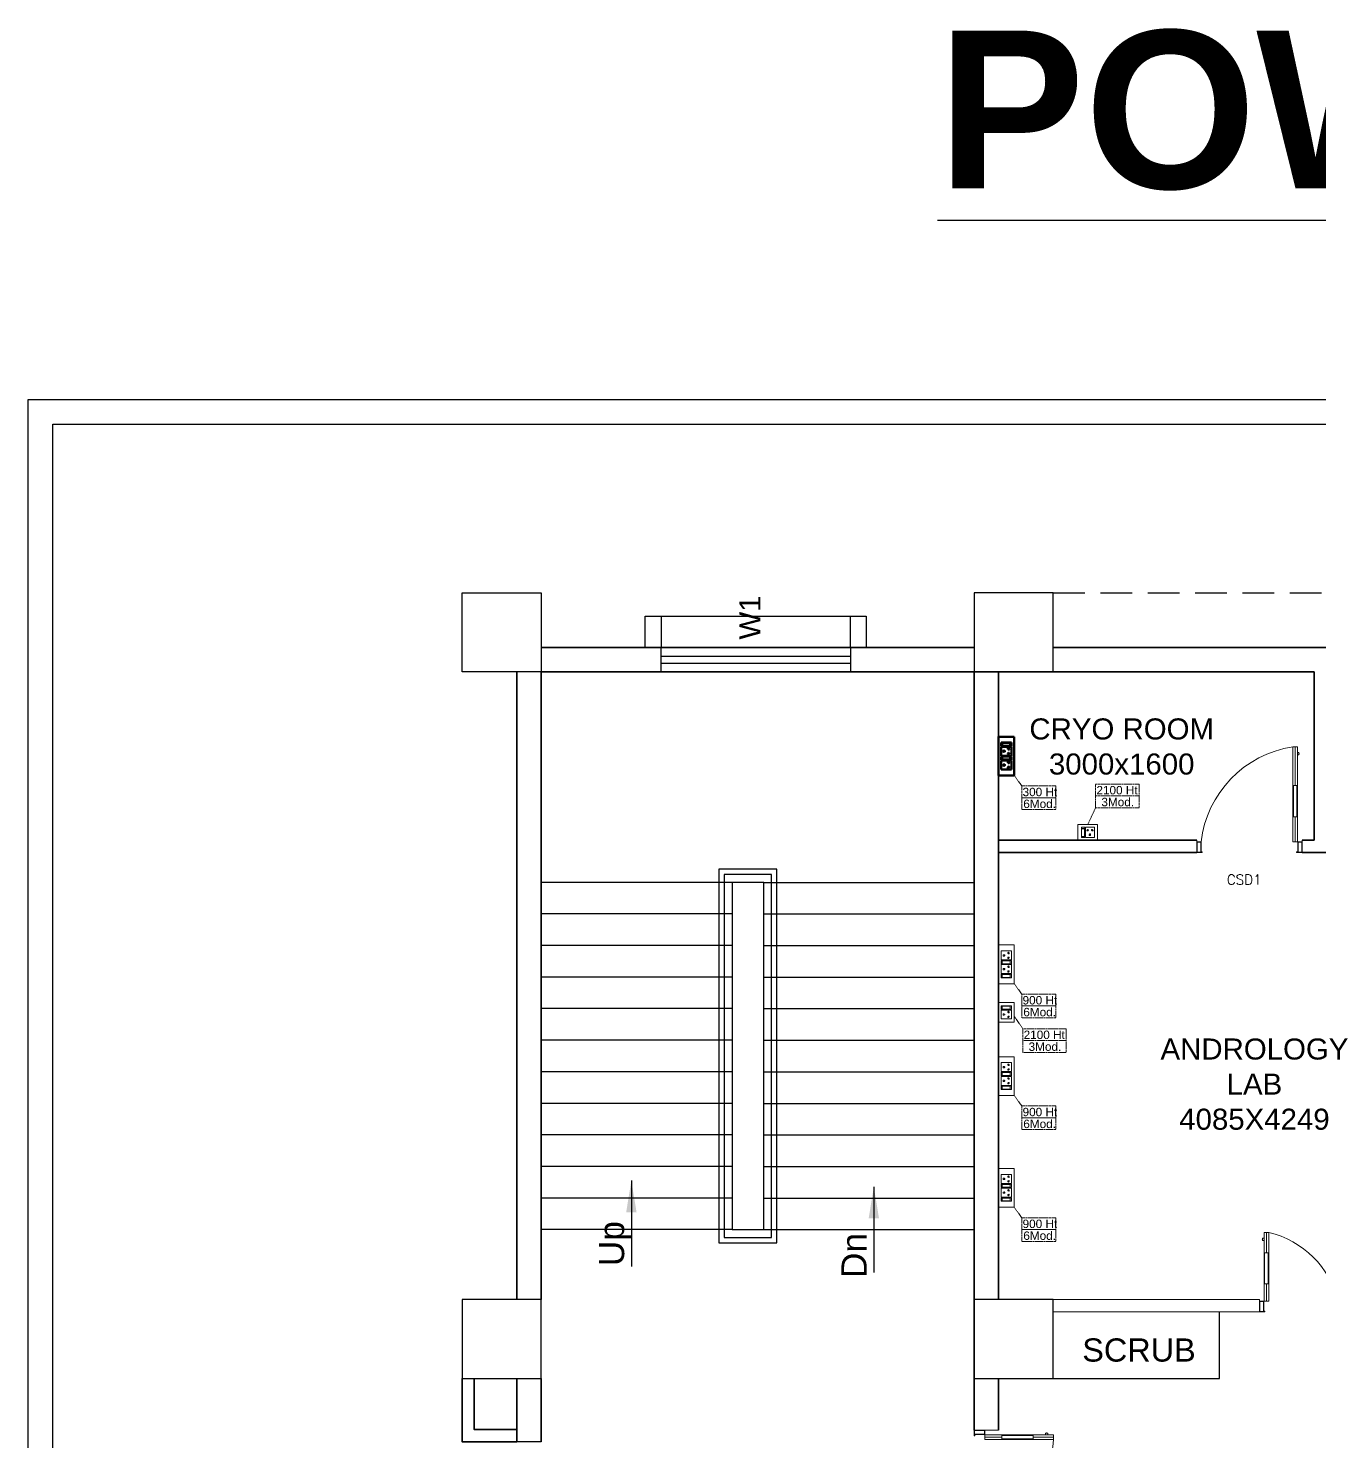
# Model space of a CAD drawing. Extents: x 3550807 to 4078732, y -628171 to -515859.
# Drawn here: x 3658105 to 3670375, y -529289 to -515859 of the extents above; entities that cross this region are included whole.
import ezdxf
from ezdxf.enums import TextEntityAlignment as Align

# ---------------------------------------------------------------- set-up
doc = ezdxf.new("R2010")
doc.units = 0
doc.header["$LTSCALE"] = 6
doc.header["$MEASUREMENT"] = 0
for name, pattern in [('1', [0]), ('DASHED2', [0.375, 0.25, -0.125]), ('HIDDEN', [0.375, 0.25, -0.125])]:
    doc.linetypes.add(name, pattern=pattern)
doc.layers.get('0').update_dxf_attribs({"linetype": 'CONTINUOUS'})
for name, color, linetype, lineweight in [('1200 Door', 144, 'CONTINUOUS', 5), ('Double Leaf Door', 4, 'CONTINUOUS', 18), ('ELE-2NOS OF 6-16 RAW POWER SOCKET', 1, 'CONTINUOUS', 20), ('ELE. 2N0S OF 6-16 UPS SOCKETS', 191, 'CONTINUOUS', 15), ('Single Leaf Door', 4, 'CONTINUOUS', 18), ('WALL', 10, 'CONTINUOUS', 35)]:
    doc.layers.add(name, color=color, linetype=linetype, lineweight=lineweight)
for name, color, linetype in [('BLOCK HACTH', 10, 'CONTINUOUS'), ('Chajja', 7, 'CONTINUOUS'), ('COL', 5, 'CONTINUOUS'), ('DIM', 7, 'CONTINUOUS'), ('furniture', 33, 'CONTINUOUS'), ('JOINERY', 7, 'CONTINUOUS'), ('Railing', 21, 'CONTINUOUS'), ('Staircase', 7, 'CONTINUOUS'), ('TEXT', 5, 'CONTINUOUS'), ('TITLE', 7, 'CONTINUOUS'), ('walls', 1, 'CONTINUOUS'), ('Window', 161, 'CONTINUOUS')]:
    doc.layers.add(name, color=color, linetype=linetype)
doc.layers.add('CFT_LOOPING', color=7, linetype='1', lineweight=0, true_color=0xd6d600)
doc.layers.add('ELE-6A AC SOCKET', color=7, linetype='CONTINUOUS', true_color=0x00ceb6)
doc.styles.add('ARI', font='arial.ttf')
doc.styles.add('ARIAL', font='arial.ttf')
doc.styles.add('ROMANS', font='romans.shx')
doc.styles.get("Standard").update_dxf_attribs({"font": 'SIMPLEX'})
doc.dimstyles.new('int. dim', dxfattribs={"dimtxt": 900, "dimasz": 450, "dimexe": 150, "dimexo": 150, "dimgap": 150, "dimtad": 0, "dimdec": 0, "dimzin": 12, "dimdsep": 46, "dimtxsty": 'ARI', "dimblk": 'ARCHTICK', "dimcen": 1.5, "dimdle": 150, "dimclrd": 256, "dimclre": 256, "dimclrt": 7, "dimazin": 0, "dimtfac": 1, "dimtdec": 0, "dimtix": 1, "dimtmove": 2, "dimatfit": 3, "dimfxl": 0, "dimtolj": 1, "dimtzin": 0, "dimlwd": -1, "dimlwe": -1, "dimarcsym": 0})

# ---------------------------------------------------------------- blocks, each defined once
blk = doc.blocks.new('_ArchTick')
at = {"color": 0, "linetype": 'ByBlock', "const_width": 0.15}
blk.add_lwpolyline([(-0.5, -0.5), (0.5, 0.5)], dxfattribs=at)
blk = doc.blocks.new('1500x2100x100 DD')
at = {"layer": 'Double Leaf Door'}
for points in [[(49, 264), (54, 264), (54, 560), (49, 560)], [(93, 560), (88, 560), (88, 264), (93, 264)], [(1407, 560), (1412, 560), (1412, 264), (1407, 264)], [(1451, 264), (1446, 264), (1446, 560), (1451, 560)]]:
    blk.add_hatch(color=6, dxfattribs=at).paths.add_polyline_path(points)
at = {"layer": 'Double Leaf Door', "color": 8}
for p, q in [((35, 697), (35, 679)), ((49, 699), (37, 699)), ((37, 677), (49, 677)), ((49, 100), (49, 754)), ((49, 754), (93, 754)), ((49, 699), (49, 677)), ((71, 560), (71, 754)), ((93, 754), (93, 100)), ((1451, 754), (1407, 754)), ((1407, 754), (1407, 100)), ((1429, 560), (1429, 754)), ((1451, 100), (1451, 754)), ((1451, 699), (1463, 699)), ((1451, 699), (1451, 677)), ((1463, 677), (1451, 677)), ((1465, 697), (1465, 679)), ((71, 100), (71, 264)), ((1429, 100), (1429, 264)), ((5, 100), (5, 0)), ((45, 100), (5, 100)), ((5, 0), (45, 0)), ((7, 98), (7, 2)), ((43, 98), (7, 98)), ((7, 2), (45, 2)), ((43, 3), (43, 98)), ((55, 3), (43, 3)), ((45, 5), (45, 100)), ((57, 5), (45, 5)), ((45, 2), (55, 2)), ((45, 0), (57, 0)), ((93, 100), (49, 100)), ((55, 2), (55, 3)), ((57, 0), (57, 5)), ((1407, 100), (1451, 100)), ((1443, 0), (1443, 5)), ((1443, 5), (1455, 5)), ((1455, 0), (1443, 0)), ((1445, 2), (1445, 3)), ((1445, 3), (1457, 3)), ((1455, 2), (1445, 2)), ((1455, 5), (1455, 100)), ((1455, 100), (1495, 100)), ((1493, 2), (1455, 2)), ((1495, 0), (1455, 0)), ((1457, 3), (1457, 98)), ((1457, 98), (1493, 98)), ((1493, 98), (1493, 2)), ((1495, 100), (1495, 0))]:
    blk.add_line(p, q, dxfattribs=at)
at = {"layer": 'Double Leaf Door', "color": 6}
for p, q in [((93, 560), (49, 560)), ((49, 560), (49, 264)), ((54, 264), (54, 560)), ((88, 264), (88, 560)), ((93, 264), (93, 560)), ((1407, 264), (1407, 560)), ((1407, 560), (1451, 560)), ((1412, 264), (1412, 560)), ((1446, 264), (1446, 560)), ((1451, 560), (1451, 264)), ((49, 264), (93, 264)), ((1451, 264), (1407, 264))]:
    blk.add_line(p, q, dxfattribs=at)
at = {"layer": 'Double Leaf Door', "color": 6, "ltscale": 100}
for p, q in [((88, 560), (88, 264)), ((1412, 560), (1412, 264))]:
    blk.add_line(p, q, dxfattribs=at)
at = {"layer": 'Double Leaf Door', "color": 6}
for points in [[(49, 560), (49, 264), (54, 264), (54, 560), (49, 560)], [(93, 560), (93, 264), (88, 264), (88, 560), (93, 560)], [(1407, 560), (1407, 264), (1412, 264), (1412, 560), (1407, 560)], [(1451, 560), (1451, 264), (1446, 264), (1446, 560), (1451, 560)]]:
    blk.add_lwpolyline(points, dxfattribs=at)
at = {"layer": 'Double Leaf Door', "ltscale": 5000}
for points in [[(49, 560), (49, 264), (54, 264), (54, 560), (49, 560)], [(1451, 560), (1451, 264), (1446, 264), (1446, 560), (1451, 560)]]:
    blk.add_lwpolyline(points, dxfattribs=at)
at = {"layer": 'Double Leaf Door', "color": 8}
for centre, radius, start, end in [((35, 688), 3.72, 90, 270), ((37, 697), 1.98, 90, 180), ((37, 679), 1.98, 180, 270), ((-111, -108), 886, 13.5745, 76.6836), ((1611, -108), 886, 103.3164, 166.4255), ((1463, 697), 1.98, 0, 90), ((1463, 679), 1.98, 270, 0), ((1465, 688), 3.72, 270, 90)]:
    blk.add_arc(centre, radius, start, end, dxfattribs=at)
blk = doc.blocks.new('1800x100')
at = {"layer": 'Double Leaf Door'}
for points in [[(101628, -31395), (101633, -31395), (101633, -31098), (101628, -31098)], [(101672, -31098), (101667, -31098), (101667, -31395), (101672, -31395)], [(103256, -31098), (103261, -31098), (103261, -31395), (103256, -31395)], [(103300, -31395), (103295, -31395), (103295, -31098), (103300, -31098)]]:
    blk.add_hatch(color=6, dxfattribs=at).paths.add_polyline_path(points)
at = {"layer": 'Double Leaf Door', "color": 8}
for p, q in [((101613, -30962), (101613, -30980)), ((101628, -30960), (101615, -30960)), ((101615, -30982), (101628, -30982)), ((101628, -31558), (101628, -30904)), ((101628, -30904), (101672, -30904)), ((101628, -30960), (101628, -30982)), ((101650, -31098), (101650, -30904)), ((101672, -30904), (101672, -31558)), ((103300, -30904), (103256, -30904)), ((103256, -30904), (103256, -31558)), ((103278, -31098), (103278, -30904)), ((103300, -31558), (103300, -30904)), ((103300, -30960), (103312, -30960)), ((103300, -30960), (103300, -30982)), ((103312, -30982), (103300, -30982)), ((103314, -30962), (103314, -30980)), ((101650, -31558), (101650, -31395)), ((103278, -31558), (103278, -31395)), ((101584, -31558), (101584, -31658)), ((101624, -31558), (101584, -31558)), ((101586, -31560), (101586, -31656)), ((101622, -31560), (101586, -31560)), ((101622, -31655), (101622, -31560)), ((101624, -31654), (101624, -31558)), ((101672, -31558), (101628, -31558)), ((103256, -31558), (103300, -31558)), ((103304, -31654), (103304, -31558)), ((103304, -31558), (103344, -31558)), ((103306, -31655), (103306, -31560)), ((103306, -31560), (103342, -31560)), ((103342, -31560), (103342, -31656)), ((103344, -31558), (103344, -31658)), ((101584, -31658), (101624, -31658)), ((101586, -31656), (101624, -31656)), ((101634, -31655), (101622, -31655)), ((101636, -31654), (101624, -31654)), ((101624, -31656), (101634, -31656)), ((101624, -31658), (101636, -31658)), ((101634, -31656), (101634, -31655)), ((101636, -31658), (101636, -31654)), ((103292, -31658), (103292, -31654)), ((103292, -31654), (103304, -31654)), ((103304, -31658), (103292, -31658)), ((103294, -31656), (103294, -31655)), ((103294, -31655), (103306, -31655)), ((103304, -31656), (103294, -31656)), ((103342, -31656), (103304, -31656)), ((103344, -31658), (103304, -31658))]:
    blk.add_line(p, q, dxfattribs=at)
at = {"layer": 'Double Leaf Door', "color": 6}
for p, q in [((101672, -31098), (101628, -31098)), ((101628, -31098), (101628, -31395)), ((101633, -31395), (101633, -31098)), ((101667, -31395), (101667, -31098)), ((101672, -31395), (101672, -31098)), ((103256, -31395), (103256, -31098)), ((103256, -31098), (103300, -31098)), ((103261, -31395), (103261, -31098)), ((103295, -31395), (103295, -31098)), ((103300, -31098), (103300, -31395)), ((101628, -31395), (101672, -31395)), ((103300, -31395), (103256, -31395))]:
    blk.add_line(p, q, dxfattribs=at)
at = {"layer": 'Double Leaf Door', "color": 6, "ltscale": 100}
for p, q in [((101667, -31098), (101667, -31395)), ((103261, -31098), (103261, -31395))]:
    blk.add_line(p, q, dxfattribs=at)
at = {"layer": 'Double Leaf Door', "color": 6}
for points in [[(101628, -31098), (101628, -31395), (101633, -31395), (101633, -31098), (101628, -31098)], [(101672, -31098), (101672, -31395), (101667, -31395), (101667, -31098), (101672, -31098)], [(103256, -31098), (103256, -31395), (103261, -31395), (103261, -31098), (103256, -31098)], [(103300, -31098), (103300, -31395), (103295, -31395), (103295, -31098), (103300, -31098)]]:
    blk.add_lwpolyline(points, dxfattribs=at)
at = {"layer": 'Double Leaf Door', "ltscale": 5000}
for points in [[(101628, -31098), (101628, -31395), (101633, -31395), (101633, -31098), (101628, -31098)], [(103300, -31098), (103300, -31395), (103295, -31395), (103295, -31098), (103300, -31098)]]:
    blk.add_lwpolyline(points, dxfattribs=at)
at = {"layer": 'Double Leaf Door', "color": 8}
for centre, radius, start, end in [((101613, -30971), 3.72, 90, 270), ((101615, -30962), 1.98, 90, 180), ((101615, -30980), 1.98, 180, 270), ((101602, -31796), 894, 15.3848, 85.5115), ((103269, -31727), 822, 90.8957, 168.2081), ((103312, -30962), 1.98, 0, 90), ((103312, -30980), 1.98, 270, 0), ((103314, -30971), 3.72, 270, 90)]:
    blk.add_arc(centre, radius, start, end, dxfattribs=at)
blk = doc.blocks.new('1000x2100x100 SD')
at = {"layer": 'Single Leaf Door'}
for points in [[(44, 339), (49, 339), (49, 635), (44, 635)], [(88, 635), (83, 635), (83, 339), (88, 339)]]:
    blk.add_hatch(color=6, dxfattribs=at).paths.add_polyline_path(points)
at = {"layer": 'Single Leaf Door', "color": 8}
for p, q in [((30, 947), (30, 929)), ((44, 949), (32, 949)), ((44, 100), (44, 1004)), ((44, 1004), (88, 1004)), ((44, 949), (44, 927)), ((66, 635), (66, 1004)), ((88, 1004), (88, 100)), ((32, 927), (44, 927)), ((66, 100), (66, 339)), ((0, 100), (0, 0)), ((40, 100), (0, 100)), ((0, 0), (40, 0)), ((2, 98), (2, 2)), ((38, 98), (2, 98)), ((2, 2), (40, 2)), ((38, 3), (38, 98)), ((50, 3), (38, 3)), ((40, 5), (40, 100)), ((52, 5), (40, 5)), ((40, 2), (50, 2)), ((40, 0), (52, 0)), ((88, 100), (44, 100)), ((50, 2), (50, 3)), ((52, 0), (52, 5)), ((948, 5), (960, 5)), ((948, 0), (948, 5)), ((960, 0), (948, 0)), ((950, 3), (962, 3)), ((950, 2), (950, 3)), ((960, 2), (950, 2)), ((960, 5), (960, 100)), ((960, 100), (1000, 100)), ((998, 2), (960, 2)), ((1000, 0), (960, 0)), ((962, 3), (962, 98)), ((962, 98), (998, 98)), ((998, 98), (998, 2)), ((1000, 100), (1000, 0))]:
    blk.add_line(p, q, dxfattribs=at)
at = {"layer": 'Single Leaf Door', "color": 6}
for p, q in [((88, 635), (44, 635)), ((44, 635), (44, 339)), ((49, 339), (49, 635)), ((83, 339), (83, 635)), ((88, 339), (88, 635)), ((44, 339), (88, 339))]:
    blk.add_line(p, q, dxfattribs=at)
at = {"layer": 'Single Leaf Door', "color": 6, "ltscale": 100}
blk.add_line((83, 635), (83, 339), dxfattribs=at)
at = {"layer": 'Single Leaf Door', "color": 6}
for points in [[(44, 635), (44, 339), (49, 339), (49, 635), (44, 635)], [(88, 635), (88, 339), (83, 339), (83, 635), (88, 635)]]:
    blk.add_lwpolyline(points, dxfattribs=at)
at = {"layer": 'Single Leaf Door', "ltscale": 5000}
blk.add_lwpolyline([(44, 635), (44, 339), (49, 339), (49, 635), (44, 635)], dxfattribs=at)
at = {"layer": 'Single Leaf Door', "color": 8}
for centre, radius, start, end in [((30, 938), 3.72, 90, 270), ((32, 947), 1.98, 90, 180), ((-69, -20), 1036, 6.6418, 81.2791), ((32, 929), 1.98, 180, 270)]:
    blk.add_arc(centre, radius, start, end, dxfattribs=at)
blk = doc.blocks.new('RTUH 6U')
at = {"layer": 'ELE-2NOS OF 6-16 RAW POWER SOCKET', "color": 30, "ltscale": 300}
for p, q in [((-312, -26), (-227, -26)), ((-312, -124), (-312, -26)), ((-227, -124), (-312, -124)), ((-227, -26), (-227, -124)), ((-187, -26), (-221, -26)), ((-221, -26), (-221, -124)), ((-187, -124), (-221, -124)), ((-221, -124), (-187, -124)), ((-190, -37), (-218, -37)), ((-218, -37), (-218, -113)), ((-190, -40), (-218, -40)), ((-218, -113), (-190, -113)), ((-190, -113), (-190, -37)), ((-187, -124), (-187, -26)), ((-187, -124), (-187, -26)), ((-181, -124), (-181, -26)), ((-181, -26), (-96, -26)), ((-96, -124), (-181, -124)), ((-96, -26), (-96, -124)), ((-57, -26), (-91, -26)), ((-91, -26), (-91, -124)), ((-57, -124), (-91, -124)), ((-91, -124), (-57, -124)), ((-60, -37), (-88, -37)), ((-88, -37), (-88, -113)), ((-60, -40), (-88, -40)), ((-88, -113), (-60, -113)), ((-60, -113), (-60, -37)), ((-57, -124), (-57, -26)), ((-57, -124), (-57, -26))]:
    blk.add_line(p, q, dxfattribs=at)
blk.add_lwpolyline([(0, 0), (-368, 0), (-368, -150), (0, -150)], close=True, dxfattribs=at)
for centre, radius, start, end in [((-293, -56), 5.7, 87.49, 354.7311), ((-289, -52), 4.6, 284.9049, 157.3162), ((-269, -99), 6.62, 127.1584, 52.8416), ((-269, -92), 4.22, 341.4031, 198.5969), ((-249, -52), 4.6, 22.6838, 255.0951), ((-245, -56), 5.7, 185.2689, 92.51), ((-163, -56), 5.7, 87.49, 354.7311), ((-159, -52), 4.6, 284.9049, 157.3162), ((-139, -99), 6.62, 127.1584, 52.8416), ((-139, -92), 4.22, 341.4031, 198.5969), ((-119, -52), 4.6, 22.6838, 255.0951), ((-115, -56), 5.7, 185.2689, 92.51)]:
    blk.add_arc(centre, radius, start, end, dxfattribs=at)
blk = doc.blocks.new('54Y')
at = {"layer": 'ELE. 2N0S OF 6-16 UPS SOCKETS', "color": 140, "lineweight": 50}
for p, q in [((26, 312), (26, 278)), ((26, 278), (26, 312)), ((26, 312), (124, 312)), ((26, 312), (124, 312)), ((124, 278), (26, 278)), ((124, 272), (26, 272)), ((26, 272), (26, 187)), ((37, 281), (37, 309)), ((37, 309), (113, 309)), ((113, 281), (37, 281)), ((110, 309), (110, 281)), ((113, 309), (113, 281)), ((124, 312), (124, 278)), ((124, 187), (124, 272)), ((26, 187), (124, 187)), ((26, 181), (26, 148)), ((26, 148), (26, 181)), ((26, 181), (124, 181)), ((26, 181), (124, 181)), ((124, 148), (26, 148)), ((26, 142), (26, 57)), ((124, 142), (26, 142)), ((37, 150), (37, 179)), ((37, 179), (113, 179)), ((113, 150), (37, 150)), ((110, 179), (110, 150)), ((113, 179), (113, 150)), ((124, 181), (124, 148)), ((124, 57), (124, 142)), ((26, 57), (124, 57))]:
    blk.add_line(p, q, dxfattribs=at)
blk.add_lwpolyline([(150, 368), (150, 0), (0, 0), (0, 368)], close=True, dxfattribs=at)
for centre, radius, start, end in [((51, 230), 6.62, 37.1584, 322.8416), ((58, 230), 4.22, 251.4031, 108.5969), ((94, 254), 5.7, 357.49, 264.7311), ((94, 205), 5.7, 95.2689, 2.51), ((98, 249), 4.6, 194.9049, 67.3162), ((98, 210), 4.6, 292.6838, 165.0951), ((51, 99), 6.62, 37.1584, 322.8416), ((58, 99), 4.22, 251.4031, 108.5969), ((94, 124), 5.7, 357.49, 264.7311), ((94, 75), 5.7, 95.2689, 2.51), ((98, 119), 4.6, 194.9049, 67.3162), ((98, 80), 4.6, 292.6838, 165.0951)]:
    blk.add_arc(centre, radius, start, end, dxfattribs=at)
blk = doc.blocks.new('EQ2WE')
at = {"layer": 'ELE-6A AC SOCKET', "lineweight": 0}
for p, q in [((-99, 170), (-215, 170)), ((-215, 170), (-215, 36)), ((-215, 36), (-99, 36)), ((-99, 36), (-99, 170)), ((-91, 36), (-91, 170)), ((-91, 170), (-45, 170)), ((-45, 170), (-91, 170)), ((-45, 36), (-91, 36)), ((-87, 51), (-87, 155)), ((-87, 155), (-48, 155)), ((-48, 55), (-87, 55)), ((-48, 51), (-87, 51)), ((-48, 155), (-48, 51)), ((-45, 170), (-45, 36)), ((-45, 170), (-45, 36))]:
    blk.add_line(p, q, dxfattribs=at)
blk.add_lwpolyline([(0, 0), (-257, 0), (-257, 206), (0, 206)], close=True, dxfattribs=at)
for centre, radius, start, end in [((-190, 77), 7.83, 5.2689, 272.51), ((-184, 72), 6.31, 202.6838, 75.0951), ((-157, 136), 9.08, 307.1584, 232.8416), ((-157, 127), 5.79, 161.4031, 18.5969), ((-130, 72), 6.31, 104.9049, 337.3162), ((-124, 77), 7.83, 267.49, 174.7311)]:
    blk.add_arc(centre, radius, start, end, dxfattribs=at)
blk = doc.blocks.new('1232')
at = {"layer": 'BLOCK HACTH', "color": 8}
blk.add_lwpolyline([(-25730, 10610.2), (-25430, 10610.2), (-25430, 13910.2), (-25730, 13910.2)], close=True, dxfattribs=at)
at = {"layer": 'Chajja', "color": 8, "linetype": 'HIDDEN', "ltscale": 200}
blk.add_line((-22680, 16660.2), (-17505, 16660.2), dxfattribs=at)
at = {"layer": 'Chajja', "color": 8, "linetype": 'ByBlock'}
blk.add_line((-26405, 16440.2), (-24605, 16440.2), dxfattribs=at)
for points in [[(-26555, 16140.2), (-26555, 16440.2), (-26405, 16440.2), (-26405, 16140.2)], [(-24605, 16140.2), (-24605, 16440.2), (-24455, 16440.2), (-24455, 16140.2)]]:
    blk.add_lwpolyline(points, dxfattribs=at)
at = {"layer": 'COL', "color": 8}
for points in [[(-27545, 15910.2), (-28295, 15910.2), (-28295, 16660.2), (-27545, 16660.2)], [(-23430, 15910.2), (-22680, 15910.2), (-22680, 16660.2), (-23430, 16660.2)], [(-28295, 9195.2), (-27545, 9195.2), (-27545, 9945.2), (-28295, 9945.2)], [(-23430, 9195.2), (-22680, 9195.2), (-22680, 9945.2), (-23430, 9945.2)]]:
    blk.add_lwpolyline(points, close=True, dxfattribs=at)
at = {"layer": 'furniture', "color": 8, "linetype": 'Continuous'}
for p, q in [((-21100, 9195.2), (-21100, 9830.2)), ((-22680, 9195.2), (-21100, 9195.2))]:
    blk.add_line(p, q, dxfattribs=at)
at = {"layer": 'Railing', "color": 8}
for points in [[(-25855, 10485.2), (-25305, 10485.2), (-25305, 14035.2), (-25855, 14035.2)], [(-25805, 10535.2), (-25355, 10535.2), (-25355, 13985.2), (-25805, 13985.2)]]:
    blk.add_lwpolyline(points, close=True, dxfattribs=at)
at = {"layer": 'Staircase', "color": 8, "linetype": 'Continuous'}
for p, q in [((-25730, 13910.2), (-27545, 13910.2)), ((-25430, 13910.2), (-23430, 13910.2)), ((-25730, 13610.2), (-27545, 13610.2)), ((-25430, 13610.2), (-23430, 13610.2)), ((-25730, 13310.2), (-27545, 13310.2)), ((-25430, 13310.2), (-23430, 13310.2)), ((-25730, 13010.2), (-27545, 13010.2)), ((-25430, 13010.2), (-23430, 13010.2)), ((-25730, 12710.2), (-27545, 12710.2)), ((-25430, 12710.2), (-23430, 12710.2)), ((-25730, 12410.2), (-27545, 12410.2)), ((-25430, 12410.2), (-23430, 12410.2)), ((-25730, 12110.2), (-27545, 12110.2)), ((-25430, 12110.2), (-23430, 12110.2)), ((-25730, 11810.2), (-27545, 11810.2)), ((-25430, 11810.2), (-23430, 11810.2)), ((-25730, 11510.2), (-27545, 11510.2)), ((-25430, 11510.2), (-23430, 11510.2)), ((-25730, 11210.2), (-27545, 11210.2)), ((-25430, 11210.2), (-23430, 11210.2)), ((-25730, 10910.2), (-27545, 10910.2)), ((-25430, 10910.2), (-23430, 10910.2)), ((-25730, 10610.2), (-27545, 10610.2)), ((-25430, 10610.2), (-23430, 10610.2))]:
    blk.add_line(p, q, dxfattribs=at)
at = {"layer": 'WALL', "color": 8, "linetype": 'ByBlock'}
for p, q in [((-23430, 16140.2), (-27545, 16140.2)), ((-17505, 16140.2), (-22680, 16140.2)), ((-27775, 15910.2), (-27775, 9945.2)), ((-27545, 15910.2), (-27545, 9945.2)), ((-23430, 15910.2), (-27545, 15910.2)), ((-23430, 15910.2), (-23430, 9945.2)), ((-23200, 15910.2), (-23200, 9945.2)), ((-23200, 15910.2), (-23200, 9945.2)), ((-20200, 15910.2), (-22680, 15910.2)), ((-20200, 14310.2), (-20200, 15910.2)), ((-21315, 14310.2), (-23200, 14310.2)), ((-20200, 14310.2), (-20315, 14310.2)), ((-21315, 14194.2), (-23200, 14194.2)), ((-18035, 14194.2), (-20315, 14194.2)), ((-27775, 9195.2), (-27775, 8595.2)), ((-27545, 9195.2), (-27545, 8595.2)), ((-23430, 9194.2), (-23430, 9195.2)), ((-23430, 8704.7), (-23430, 9194.2)), ((-23200, 8704.7), (-23200, 9194.2))]:
    blk.add_line(p, q, dxfattribs=at)
at = {"layer": 'WALL', "color": 8, "lineweight": 0}
for p, q in [((-21020, 15910.2), (-23200, 15910.2)), ((-21315, 14310.2), (-21315, 14194.2)), ((-20315, 14310.2), (-20315, 14194.2)), ((-22680, 9945.2), (-20720, 9945.2)), ((-20720, 9945.2), (-20720, 9830.2)), ((-22680, 9830.2), (-20720, 9830.2)), ((-23315, 9195.2), (-23085, 9195.2)), ((-23430, 8704.7), (-23200, 8704.7))]:
    blk.add_line(p, q, dxfattribs=at)
at = {"layer": 'WALL', "color": 8, "linetype": 'ByBlock'}
for points in [[(-23430, 9195.2), (-23430, 15910.2), (-20600, 15910.2)], [(-28295, 9195.2), (-28295, 8595.2), (-27775, 8595.2)], [(-28180, 9195.2), (-28180, 8710.2), (-27775, 8710.2)]]:
    blk.add_lwpolyline(points, dxfattribs=at)
at = {"layer": 'walls', "color": 8, "linetype": 'Continuous'}
blk.add_line((-27545, 8595.2), (-27775, 8595.2), dxfattribs=at)
at = {"layer": 'Window', "color": 8, "linetype": 'Continuous'}
for points in [[(-24605, 16140.2), (-24605, 15910.2), (-26405, 15910.2), (-26405, 16140.2)], [(-24605, 16060.2), (-24605, 15990.2), (-26405, 15990.2), (-26405, 16060.2)]]:
    blk.add_lwpolyline(points, close=True, dxfattribs=at)
at = {"layer": 'Double Leaf Door', "color": 8}
blk.add_blockref('1500x2100x100 DD', (-20725, 9830.2), dxfattribs=at)
at = {"layer": 'Double Leaf Door', "color": 8, "rotation": 270}
blk.add_blockref('1800x100', (8228.5, 110288.4), dxfattribs=at)
at = {"layer": 'Single Leaf Door', "color": 8, "xscale": -1}
blk.add_blockref('1000x2100x100 SD', (-20315, 14194.2), dxfattribs=at)
at = {"layer": '1200 Door', "color": 8, "linetype": 'ByBlock', "style": 'ROMANS'}
blk.add_text('CSD1', height=94.18, dxfattribs=at).set_placement((-21030.5, 13889.3, -35804.4))
at = {"layer": 'DIM', "color": 8, "char_height": 200, "attachment_point": 5, "style": 'ARIAL'}
for s, insert, width in [('CRYO ROOM 3000x1600', (-22029, 15199.8), 1982.81), ('ANDROLOGY\\PLAB\\P4085X4249', (-20767.6, 11991.8), 1980.803)]:
    blk.add_mtext(s, dxfattribs=dict(at, insert=insert, width=width))
at = {"layer": 'furniture', "color": 8, "linetype": 'Continuous', "insert": (-21864.8, 9649), "char_height": 220.41, "width": 1257.81, "attachment_point": 5, "style": 'ARIAL'}
blk.add_mtext('\\PSCRUB', dxfattribs=at)
at = {"layer": 'JOINERY', "color": 8, "style": 'ARIAL', "width": 1}
blk.add_text('W1', height=200, rotation=90, dxfattribs=at).set_placement((-25460.7, 16217.6))
at = {"layer": 'Staircase', "color": 8, "style": 'ARIAL'}
for s, p in [('Up', (-26755.6, 10477.2)), ('Dn', (-24452, 10364.7))]:
    blk.add_text(s, height=240, rotation=90, dxfattribs=at).set_placement(p, align=Align.CENTER)
at = {"layer": 'Staircase', "color": 8}
for points in [[(-26687.3, 11075.9, -101230.8), (-26687.3, 10260.5, -101230.8)], [(-24383.7, 11017.1, -101230.8), (-24383.7, 10201.7, -101230.8)]]:
    blk.add_leader(points, dimstyle='int. dim', override={"dimasz": 300, "dimgap": 70, "dimtad": 0}, dxfattribs=at)

msp = doc.modelspace()

# ---------------------------------------------------------------- linework, layer by layer
for points in [[(3703186.6, -519387.1), (3703186.6, -551398.5), (3658105.4, -551398.5), (3658105.4, -519387.1)], [(3702954.8, -519618.9), (3702954.8, -551166.7), (3658337.2, -551166.7), (3658337.2, -519618.9)]]:
    msp.add_lwpolyline(points, close=True)
at = {"layer": 'CFT_LOOPING', "color": 7, "linetype": 'DASHED2', "ltscale": 5}
for p, q in [((3667544.3, -523057.1), (3667472.4, -522958)), ((3668245.9, -523264.9), (3668171.2, -523423.8)), ((3667544.3, -525035.8), (3667472.4, -524936.7)), ((3667554.3, -525364.3), (3667472.4, -525247)), ((3667544.3, -526098), (3667472.4, -525999)), ((3667544.3, -527160.3), (3667472.4, -527061.2))]:
    msp.add_line(p, q, dxfattribs=at)
for points in [[(3667544.3, -523057.1), (3667869.1, -523057.1), (3667869.1, -523169.6), (3667544.3, -523169.6)], [(3668245.9, -523039.9), (3668658.5, -523039.9), (3668658.5, -523152.4), (3668245.9, -523152.4)], [(3667544.3, -523169.6), (3667869.1, -523169.6), (3667869.1, -523282.1), (3667544.3, -523282.1)], [(3668245.9, -523152.4), (3668658.5, -523152.4), (3668658.5, -523264.9), (3668245.9, -523264.9)], [(3667544.3, -525035.8), (3667869.1, -525035.8), (3667869.1, -525148.3), (3667544.3, -525148.3)], [(3667544.3, -525148.3), (3667869.1, -525148.3), (3667869.1, -525260.8), (3667544.3, -525260.8)], [(3667554.3, -525364.3), (3667966.9, -525364.3), (3667966.9, -525476.8), (3667554.3, -525476.8)], [(3667554.3, -525476.8), (3667966.9, -525476.8), (3667966.9, -525589.3), (3667554.3, -525589.3)], [(3667544.3, -526098), (3667869.1, -526098), (3667869.1, -526210.5), (3667544.3, -526210.5)], [(3667544.3, -526210.5), (3667869.1, -526210.5), (3667869.1, -526323), (3667544.3, -526323)], [(3667544.3, -527160.3), (3667869.1, -527160.3), (3667869.1, -527272.8), (3667544.3, -527272.8)], [(3667544.3, -527272.8), (3667869.1, -527272.8), (3667869.1, -527385.3), (3667544.3, -527385.3)]]:
    msp.add_lwpolyline(points, close=True, dxfattribs=at)

# ---------------------------------------------------------------- block references
at = {"linetype": 'ByBlock'}
msp.add_blockref('1232', (3690522.4, -537884), dxfattribs=at)
at = {"layer": 'ELE-2NOS OF 6-16 RAW POWER SOCKET', "color": 254, "linetype": 'ByBlock', "true_color": 0xdebad0}
msp.add_blockref('54Y', (3667322.4, -522958), dxfattribs=at)
at = {"layer": 'ELE-2NOS OF 6-16 RAW POWER SOCKET', "color": 3, "linetype": 'ByBlock', "rotation": 270}
for p in [(3667472.4, -524936.7), (3667472.4, -525999), (3667472.4, -527061.2)]:
    msp.add_blockref('RTUH 6U', p, dxfattribs=at)
at = {"layer": 'ELE-6A AC SOCKET', "color": 254, "linetype": 'ByBlock', "true_color": 0xdebad0, "xscale": 0.7286145446852714, "yscale": 0.7286145446852714, "zscale": 0.7286145446852714}
for p, rotation in [((3668077.4, -523423.8), 180), ((3667472.4, -525114.5), 90)]:
    msp.add_blockref('EQ2WE', p, dxfattribs=dict(at, rotation=rotation))

# ---------------------------------------------------------------- texts
at = {"layer": 'TEXT', "color": 7, "char_height": 80, "attachment_point": 1}
for s, insert, width in [('\\A1;{\\fArial|b0|i0|c0|p34;300 Ht\\P}', (3667551.7, -523075.1), 8957.987), ('\\A1;{\\fArial|b0|i0|c0|p34;2100 Ht}', (3668253.4, -523058), 8957.987), ('\\A1;{\\fArial|b0|i0|c0|p34;6Mod.\\P}', (3667558.7, -523187.6), 352.575), ('\\A1;{\\fArial|b0|i0|c0|p34;3Mod.}', (3668300.5, -523170.5), 352.575), ('\\A1;{\\fArial|b0|i0|c0|p34;900 Ht\\P}', (3667551.7, -525053.9), 8957.987), ('\\A1;{\\fArial|b0|i0|c0|p34;6Mod.\\P}', (3667558.7, -525166.4), 352.575), ('\\A1;{\\fArial|b0|i0|c0|p34;2100 Ht}', (3667561.8, -525382.4), 8957.987), ('\\A1;{\\fArial|b0|i0|c0|p34;3Mod.}', (3667608.9, -525494.9), 352.575), ('\\A1;{\\fArial|b0|i0|c0|p34;900 Ht\\P}', (3667551.7, -526116.1), 8957.987), ('\\A1;{\\fArial|b0|i0|c0|p34;6Mod.\\P}', (3667558.7, -526228.6), 352.575), ('\\A1;{\\fArial|b0|i0|c0|p34;900 Ht\\P}', (3667551.7, -527178.4), 8957.987), ('\\A1;{\\fArial|b0|i0|c0|p34;6Mod.\\P}', (3667558.7, -527290.9), 352.575)]:
    msp.add_mtext(s, dxfattribs=dict(at, insert=insert, width=width))
at = {"layer": 'TITLE', "color": 6, "insert": (3679956.3, -515880.9), "char_height": 1500, "width": 36564.74, "attachment_point": 2, "style": 'ARIAL'}
msp.add_mtext('{\\L\\fArial|b1|i0|c0|p34;POWER SOCKET LAYOUT}', dxfattribs=at)

doc.saveas('drawing.dxf')
